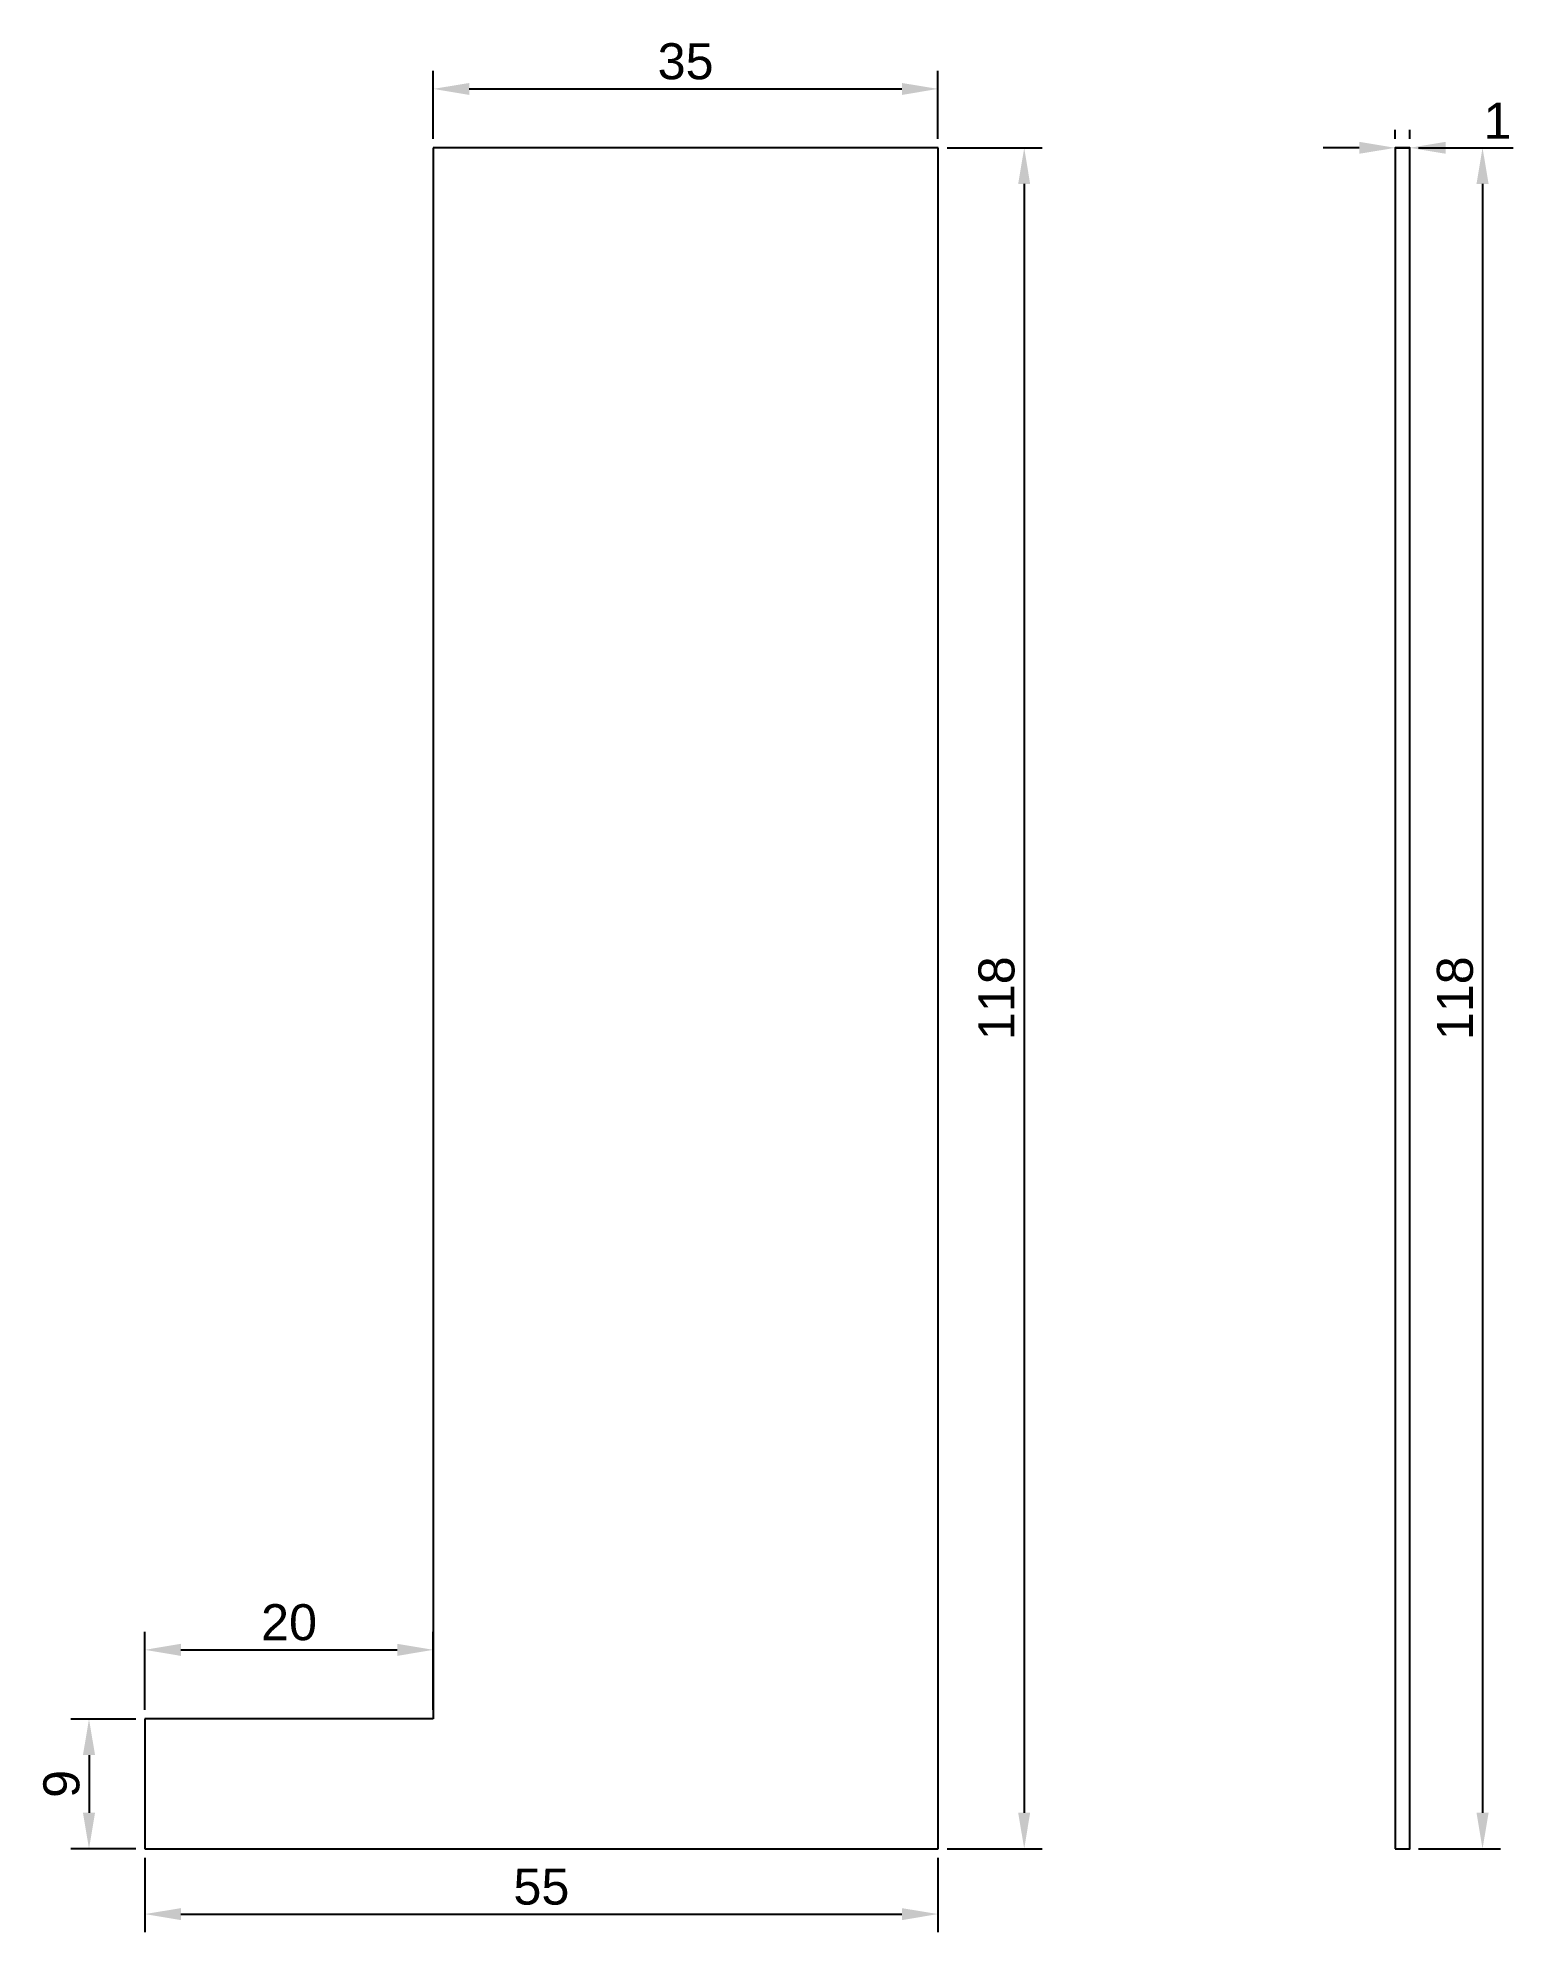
# Model space of a CAD drawing. Header units: centimetres. Extents: x 130 to 232, y 7 to 138.
import ezdxf

# ---------------------------------------------------------------- set-up
doc = ezdxf.new("R2010")
doc.units = ezdxf.units.CM
doc.layers.get('Defpoints').update_dxf_attribs({"color": 171})
doc.layers.add('Corp principal 2D', color=31, linetype='Continuous')
doc.styles.get("Standard").update_dxf_attribs({"font": 'arial.ttf'})
doc.dimstyles.new('ISO-25', dxfattribs={"dimtxt": 2.5, "dimasz": 2.5, "dimexe": 1.25, "dimexo": 0.625, "dimtad": 1, "dimtxsty": 'Standard', "dimcen": 2.5, "dimadec": 0, "dimazin": 0, "dimtfac": 1, "dimtmove": 0, "dimatfit": 3, "dimfxl": 1, "dimarcsym": 0})

# ---------------------------------------------------------------- blocks, each defined once
blk = doc.blocks.new('*D3')
at = {"layer": 'Defpoints', "color": 0, "lineweight": -2, "transparency": 16777216}
for p, q in [((156.97, 131.43), (156.97, 136.14)), ((191.97, 131.43), (191.97, 136.14)), ((159.47, 134.89), (189.47, 134.89))]:
    blk.add_line(p, q, dxfattribs=at)
at = {"layer": 'Defpoints', "color": 0, "transparency": 16777216}
for p in [(191.97, 134.89), (156.97, 130.8), (191.97, 130.8)]:
    blk.add_point(p, dxfattribs=at)
for points in [[(159.47, 135.3), (159.47, 134.47), (156.97, 134.89)], [(189.47, 135.3), (189.47, 134.47), (191.97, 134.89)]]:
    blk.add_solid(points, dxfattribs=at)
at = {"layer": 'Defpoints', "color": 0, "transparency": 16777216, "insert": (174.47, 136.79), "char_height": 2.5, "attachment_point": 5}
blk.add_mtext('35', dxfattribs=at)
blk = doc.blocks.new('*D4')
at = {"layer": 'Defpoints', "color": 0, "lineweight": -2, "transparency": 16777216}
for p, q in [((136.35, 21.8), (131.85, 21.8)), ((133.1, 19.3), (133.1, 15.3)), ((136.35, 12.8), (131.85, 12.8))]:
    blk.add_line(p, q, dxfattribs=at)
at = {"layer": 'Defpoints', "color": 0, "transparency": 16777216}
for p in [(136.97, 21.8), (133.1, 12.8), (136.97, 12.8)]:
    blk.add_point(p, dxfattribs=at)
for points in [[(132.68, 19.3), (133.52, 19.3), (133.1, 21.8)], [(132.68, 15.3), (133.52, 15.3), (133.1, 12.8)]]:
    blk.add_solid(points, dxfattribs=at)
at = {"layer": 'Defpoints', "color": 0, "transparency": 16777216, "insert": (131.2, 17.3), "char_height": 2.5, "attachment_point": 5, "rotation": 90}
blk.add_mtext('9', dxfattribs=at)
blk = doc.blocks.new('*D5')
at = {"layer": 'Defpoints', "color": 0, "lineweight": -2, "transparency": 16777216}
for p, q in [((192.6, 130.8), (199.2, 130.8)), ((197.95, 128.3), (197.95, 15.3)), ((192.6, 12.8), (199.2, 12.8))]:
    blk.add_line(p, q, dxfattribs=at)
at = {"layer": 'Defpoints', "color": 0, "transparency": 16777216}
for p in [(191.97, 130.8), (191.97, 12.8), (197.95, 12.8)]:
    blk.add_point(p, dxfattribs=at)
for points in [[(197.53, 128.3), (198.36, 128.3), (197.95, 130.8)], [(197.53, 15.3), (198.36, 15.3), (197.95, 12.8)]]:
    blk.add_solid(points, dxfattribs=at)
at = {"layer": 'Defpoints', "color": 0, "transparency": 16777216, "insert": (196.04, 71.8), "char_height": 2.5, "attachment_point": 5, "rotation": 90}
blk.add_mtext('118', dxfattribs=at)
blk = doc.blocks.new('*D6')
at = {"layer": 'Defpoints', "color": 0, "lineweight": -2, "transparency": 16777216}
for p, q in [((136.97, 22.43), (136.97, 27.85)), ((156.97, 22.43), (156.97, 27.85)), ((139.47, 26.6), (154.47, 26.6))]:
    blk.add_line(p, q, dxfattribs=at)
at = {"layer": 'Defpoints', "color": 0, "transparency": 16777216}
for p in [(156.97, 26.6), (136.97, 21.8), (156.97, 21.8)]:
    blk.add_point(p, dxfattribs=at)
for points in [[(139.47, 27.02), (139.47, 26.18), (136.97, 26.6)], [(154.47, 27.02), (154.47, 26.18), (156.97, 26.6)]]:
    blk.add_solid(points, dxfattribs=at)
at = {"layer": 'Defpoints', "color": 0, "transparency": 16777216, "insert": (146.97, 28.5), "char_height": 2.5, "attachment_point": 5}
blk.add_mtext('20', dxfattribs=at)
blk = doc.blocks.new('*D7')
at = {"layer": 'Defpoints', "color": 0, "lineweight": -2, "transparency": 16777216}
for p, q in [((136.97, 12.18), (136.97, 7.02)), ((191.97, 12.18), (191.97, 7.02)), ((139.47, 8.27), (189.47, 8.27))]:
    blk.add_line(p, q, dxfattribs=at)
at = {"layer": 'Defpoints', "color": 0, "transparency": 16777216}
for p in [(136.97, 12.8), (191.97, 12.8), (191.97, 8.27)]:
    blk.add_point(p, dxfattribs=at)
for points in [[(139.47, 8.68), (139.47, 7.85), (136.97, 8.27)], [(189.47, 8.68), (189.47, 7.85), (191.97, 8.27)]]:
    blk.add_solid(points, dxfattribs=at)
at = {"layer": 'Defpoints', "color": 0, "transparency": 16777216, "insert": (164.47, 10.16), "char_height": 2.5, "attachment_point": 5}
blk.add_mtext('55', dxfattribs=at)
blk = doc.blocks.new('*D8')
at = {"layer": 'Defpoints', "color": 0, "lineweight": -2, "transparency": 16777216}
for p, q in [((223.68, 131.43), (223.68, 132.05)), ((224.68, 131.43), (224.68, 132.05)), ((221.18, 130.8), (218.68, 130.8)), ((223.68, 130.8), (224.68, 130.8)), ((227.18, 130.8), (231.85, 130.8))]:
    blk.add_line(p, q, dxfattribs=at)
at = {"layer": 'Defpoints', "color": 0, "transparency": 16777216}
for p in [(223.68, 130.8), (224.68, 130.8), (224.68, 130.8)]:
    blk.add_point(p, dxfattribs=at)
for points in [[(221.18, 131.22), (221.18, 130.39), (223.68, 130.8)], [(227.18, 131.22), (227.18, 130.39), (224.68, 130.8)]]:
    blk.add_solid(points, dxfattribs=at)
at = {"layer": 'Defpoints', "color": 0, "transparency": 16777216, "insert": (230.76, 132.68), "char_height": 2.5, "attachment_point": 5}
blk.add_mtext('1', dxfattribs=at)
blk = doc.blocks.new('*D9')
at = {"layer": 'Defpoints', "color": 0, "lineweight": -2, "transparency": 16777216}
for p, q in [((225.3, 130.8), (230.98, 130.8)), ((229.73, 128.3), (229.73, 15.3)), ((225.3, 12.8), (230.98, 12.8))]:
    blk.add_line(p, q, dxfattribs=at)
at = {"layer": 'Defpoints', "color": 0, "transparency": 16777216}
for p in [(224.68, 130.8), (224.68, 12.8), (229.73, 12.8)]:
    blk.add_point(p, dxfattribs=at)
for points in [[(229.31, 128.3), (230.15, 128.3), (229.73, 130.8)], [(229.31, 15.3), (230.15, 15.3), (229.73, 12.8)]]:
    blk.add_solid(points, dxfattribs=at)
at = {"layer": 'Defpoints', "color": 0, "transparency": 16777216, "insert": (227.83, 71.8), "char_height": 2.5, "attachment_point": 5, "rotation": 90}
blk.add_mtext('118', dxfattribs=at)

msp = doc.modelspace()

# ---------------------------------------------------------------- linework, layer by layer
at = {"layer": 'Corp principal 2D'}
for p, q in [((191.973, 130.803), (156.973, 130.803)), ((156.973, 130.803), (156.973, 21.803)), ((191.973, 12.803), (191.973, 130.803)), ((156.973, 21.803), (136.973, 21.803)), ((136.973, 21.803), (136.973, 12.803)), ((136.973, 12.803), (191.973, 12.803))]:
    msp.add_line(p, q, dxfattribs=at)
msp.add_lwpolyline([(223.677, 12.803), (224.677, 12.803), (224.677, 130.803), (223.677, 130.803)], close=True, dxfattribs=at)

# ---------------------------------------------------------------- dimensions: what is measured, and where the dimension line sits
at = {"layer": 'Defpoints'}
for base, p1, p2, picture, middle in [((191.973, 134.886), (156.973, 130.803), (191.973, 130.803), '*D3', (174.473, 136.788)), ((224.677, 130.803), (223.677, 130.803), (224.677, 130.803), '*D8', (230.763, 132.683)), ((191.973, 8.268), (136.973, 12.803), (191.973, 12.803), '*D7', (164.473, 10.164))]:
    dim = msp.add_linear_dim(base=base, p1=p1, p2=p2, dimstyle='ISO-25', dxfattribs=at)
    dim.commit()
    dim.dimension.update_dxf_attribs({"geometry": picture, "text_midpoint": middle})
for base, p1, p2, picture, middle in [((197.946, 12.803), (191.973, 130.803), (191.973, 12.803), '*D5', (196.044, 71.803)), ((229.729, 12.803), (224.677, 130.803), (224.677, 12.803), '*D9', (227.828, 71.803)), ((133.099, 12.803), (136.973, 21.803), (136.973, 12.803), '*D4', (131.197, 17.303))]:
    dim = msp.add_linear_dim(base=base, p1=p1, p2=p2, angle=90, dimstyle='ISO-25', dxfattribs=at)
    dim.commit()
    dim.dimension.update_dxf_attribs({"geometry": picture, "text_midpoint": middle})
dim = msp.add_linear_dim(base=(156.973, 26.6), p1=(136.973, 21.803), p2=(156.973, 21.803), dimstyle='ISO-25', dxfattribs=at)
dim.commit()
dim.dimension.update_dxf_attribs({"geometry": '*D6', "text_midpoint": (146.973, 26.6), "dimtype": 160})

doc.saveas('drawing.dxf')
